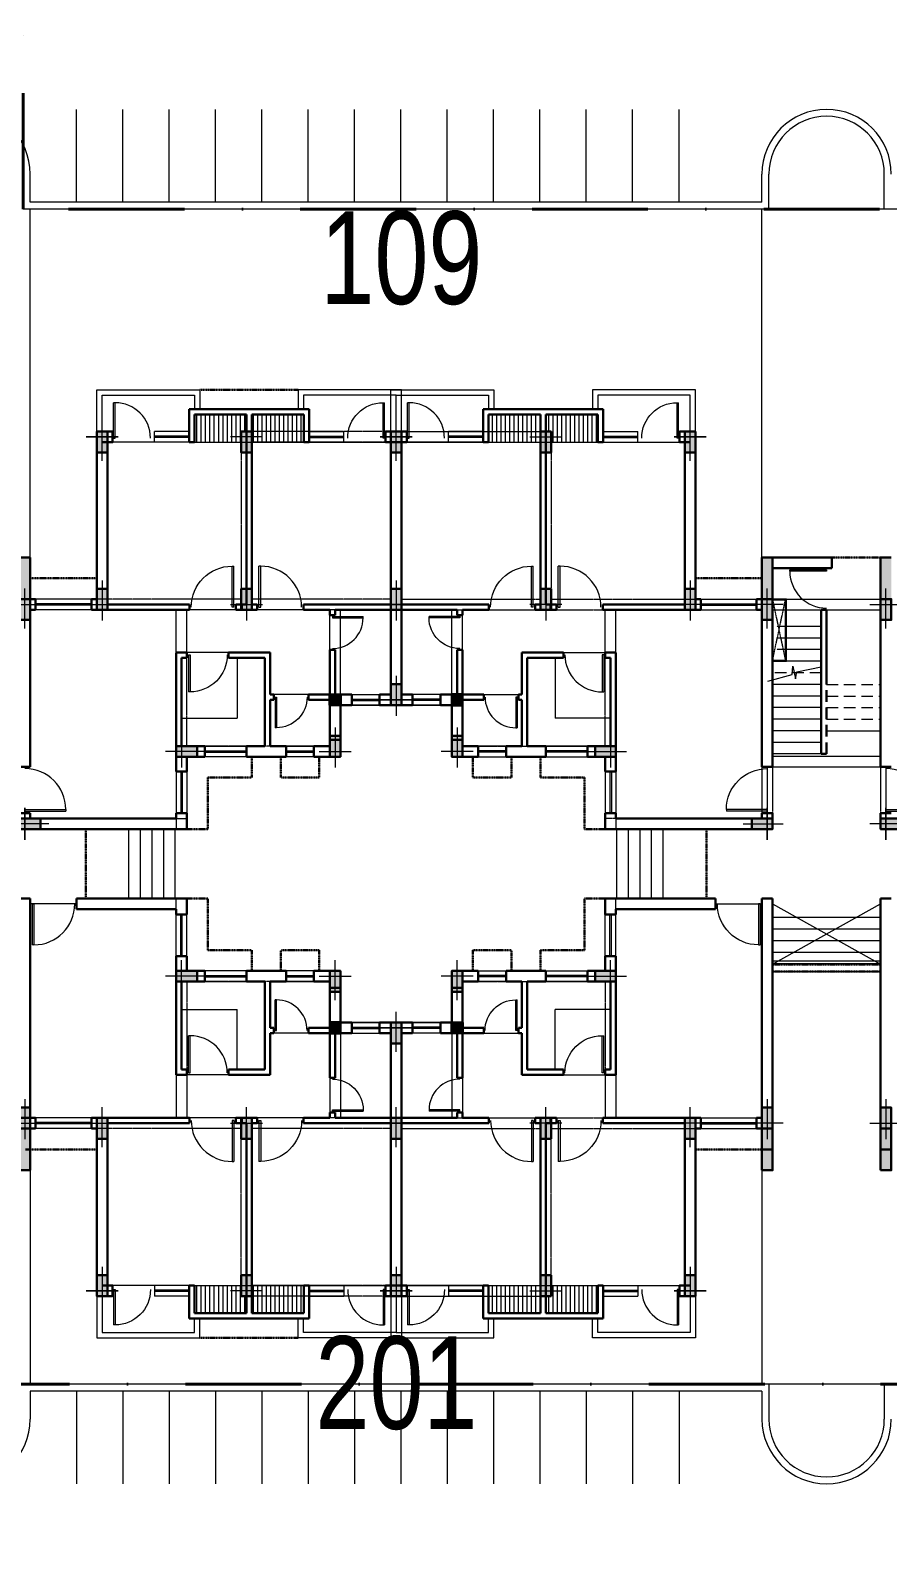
# Model space of a CAD drawing. Header units: inches. Extents: x 5542223 to 12533222, y 497239 to 5189502.
# Drawn here: x 6456017 to 6474522, y 1963707 to 1996315 of the extents above; entities that cross this region are included whole.
import ezdxf

# ---------------------------------------------------------------- set-up
doc = ezdxf.new("R2010")
doc.units = ezdxf.units.IN
doc.header["$MEASUREMENT"] = 0
for name, pattern in [('DASHDOT', [1, 0.5, -0.25, 0, -0.25]), ('HIDDEN2', [0.1875, 0.125, -0.0625]), ('HIDDENX2', [0.75, 0.5, -0.25])]:
    doc.linetypes.add(name, pattern=pattern)
doc.layers.get('0').update_dxf_attribs({"color": 1})
for name, color, linetype, lineweight in [('Area_parking', 7, 'DASHDOT', 40), ('beam', 7, 'HIDDEN2', 15), ('col', 7, 'Continuous', 30), ('col-fill', 7, 'Continuous', 9), ('DOOR', 7, 'Continuous', 9), ('el6', 7, 'Continuous', 18), ('ELE', 7, 'Continuous', 13), ('Glass', 251, 'Continuous', 20), ('HA-CONC-RCC', 7, 'Continuous', 5), ('landscape', 7, 'Continuous', 5), ('LVL_DIFF', 253, 'Continuous', 18), ('PARKING NO TXT', 7, 'Continuous', 9), ('Proj.', 7, 'HIDDENX2', 30), ('Railling', 7, 'Continuous', 20), ('Road', 7, 'Continuous', 15), ('Road_CStone', 8, 'Continuous', 15), ('S_Parkingbays', 7, 'Continuous', 13), ('STAIR', 253, 'Continuous', 5), ('WALL', 7, 'Continuous', 30), ('WIN', 7, 'Continuous', 20)]:
    doc.layers.add(name, color=color, linetype=linetype, lineweight=lineweight)
doc.styles.add('Parking_txt', font='arial.ttf', dxfattribs={"width": 0.75})

# ---------------------------------------------------------------- blocks, each defined once
blk = doc.blocks.new('COL-SH')
at = {"layer": 'col-fill', "ltscale": 10}
blk.add_hatch(color=256, dxfattribs=at).paths.add_polyline_path([(0, -450), (230, -450), (230, 0), (0, 0)])
at = {"layer": 'col', "ltscale": 10}
blk.add_lwpolyline([(230, 0), (0, 0), (0, -450), (230, -450)], close=True, dxfattribs=at)
at = {"layer": 'col-fill', "ltscale": 10}
for p, q in [((115, -632), (115, 230)), ((460, -115), (-230, -115))]:
    blk.add_line(p, q, dxfattribs=at)
blk = doc.blocks.new('DOOR_LEFT')
at = {"layer": 'DOOR'}
for p, q in [((-0.461, 0), (-0.461, 0.883)), ((-0.422, 0.883), (-0.461, 0.883)), ((-0.422, 0), (-0.422, 0.883)), ((-0.461, 0), (-0.422, 0))]:
    blk.add_line(p, q, dxfattribs=at)
blk.add_arc((-0.422, 0), 0.883, 360, 90, dxfattribs=at)
blk = doc.blocks.new('DOOR_RIGHT')
at = {"layer": 'DOOR'}
for p, q in [((0.422, 0), (0.422, 0.883)), ((0.422, 0.883), (0.461, 0.883)), ((0.461, 0), (0.461, 0.883)), ((0.461, 0), (0.422, 0))]:
    blk.add_line(p, q, dxfattribs=at)
blk.add_arc((0.422, 0), 0.883, 90, 180, dxfattribs=at)
blk = doc.blocks.new('resB1')
at = {"layer": 'col', "lineweight": 35, "ltscale": 10}
for points in [[(8090, 10035), (7860, 10035), (7860, 10265), (8090, 10265)], [(8090, 3185), (7860, 3185), (7860, 2955), (8090, 2955)]]:
    blk.add_hatch(color=256, dxfattribs=at).paths.add_polyline_path(points)
at = {"layer": 'ELE', "ltscale": 5}
h = blk.add_hatch(dxfattribs=at)
h.set_pattern_fill('LINE', color=256, scale=750, angle=90, style=0)
h.set_pattern_definition([(90, (-576228.89, -332098.58), (-93.75, 0), [])])
h.paths.add_polyline_path([(6060, 16165), (6060, 16305), (4939, 16305), (4939, 15705), (5945, 15705), (5945, 15935), (6060, 15935)])
h.paths.add_polyline_path([(7296, 16305), (6175, 16305), (6175, 15705), (7296, 15705)])
h = blk.add_hatch(dxfattribs=at)
h.set_pattern_fill('LINE', color=256, scale=750, angle=90, style=0)
h.set_pattern_definition([(90, (-576228.89, -333828.58), (-93.75, 0), [])])
h.paths.add_polyline_path([(6060, -2715), (5945, -2715), (5945, -2485), (4939, -2485), (4939, -3085), (6060, -3085)])
h.paths.add_polyline_path([(7296, -2485), (6175, -2485), (6175, -2715), (6175, -3085), (7296, -3085)])
at = {"layer": 'HA-CONC-RCC', "ltscale": 5}
for points in [[(1395, 13218), (1165, 13218), (1165, 12088), (1395, 12088)], [(1165, 900), (1395, 900), (1395, 565), (1395, 0), (1165, 0)]]:
    blk.add_hatch(color=256, dxfattribs=at).paths.add_polyline_path(points)
at = {"layer": 'beam', "ltscale": 5}
for p, q in [((9175, 15935), (6175, 15935)), ((9175, 15705), (6175, 15705)), ((8310, 15705), (7410, 15705)), ((5945, 15485), (5945, 12540)), ((6175, 15485), (6175, 12540)), ((9175, 15485), (9175, 12540)), ((9405, 15485), (9405, 12540)), ((5945, 12320), (1395, 12320)), ((5945, 12090), (1395, 12090)), ((4545, 9150), (4545, 12090)), ((4775, 9150), (4775, 12090)), ((9175, 12320), (6175, 12320)), ((9175, 12090), (6175, 12090)), ((7860, 9370), (7860, 12090)), ((8090, 9370), (8090, 12090)), ((9175, 12090), (9175, 10485)), ((9405, 12090), (9405, 10485)), ((8090, 10265), (9175, 10265)), ((8090, 10035), (9175, 10035)), ((7860, 9150), (4995, 9150)), ((4545, 8920), (4545, 7360)), ((4775, 8920), (4775, 7360)), ((7860, 8920), (4995, 8920)), ((1615, 5860), (4775, 5860)), ((1615, 5860), (4775, 5860)), ((1615, 5860), (4775, 5860)), ((1615, 5860), (4775, 5860)), ((1615, 5630), (4775, 5630)), ((1615, 5630), (4775, 5630)), ((1615, 5630), (4775, 5630)), ((1615, 5630), (4775, 5630)), ((4545, 4300), (4545, 5860)), ((4775, 4300), (4775, 5860)), ((7860, 4300), (4995, 4300)), ((4545, 4070), (4545, 1130)), ((4775, 4070), (4775, 1130)), ((7860, 4070), (4995, 4070)), ((7860, 3850), (7860, 1130)), ((8090, 3850), (8090, 1130)), ((8090, 3185), (9175, 3185)), ((8090, 2955), (9175, 2955)), ((9175, 1130), (9175, 2735)), ((9405, 1130), (9405, 2735)), ((5945, 1130), (1395, 1130)), ((9175, 1130), (6175, 1130)), ((5945, 900), (1395, 900)), ((5945, -2265), (5945, 680)), ((9175, 900), (6175, 900)), ((6175, -2265), (6175, 680)), ((9175, -2265), (9175, 680)), ((9405, -2265), (9405, 680)), ((9175, -2485), (6175, -2485)), ((8310, -2485), (7410, -2485)), ((9175, -2715), (6175, -2715))]:
    blk.add_line(p, q, dxfattribs=at)
at = {"layer": 'col', "lineweight": 35, "ltscale": 10}
for points in [[(8090, 10035), (7860, 10035), (7860, 10265), (8090, 10265)], [(8090, 3185), (7860, 3185), (7860, 2955), (8090, 2955)]]:
    blk.add_lwpolyline(points, close=True, dxfattribs=at)
at = {"layer": 'ELE', "ltscale": 5}
for p, q in [((4939, 15705), (7296, 15705)), ((4939, -2485), (7296, -2485))]:
    blk.add_line(p, q, dxfattribs=at)
at = {"layer": 'ELE', "ltscale": 0.5}
for p, q in [((5860, 11050), (5860, 9750)), ((4660, 9750), (5860, 9750)), ((4660, 3470), (5860, 3470)), ((5860, 2170), (5860, 3470))]:
    blk.add_line(p, q, dxfattribs=at)
at = {"layer": 'Glass', "ltscale": 0.5}
for p, q in [((4824, 15835), (4074, 15835)), ((4824, 15805), (4074, 15805)), ((7411, 15835), (8161, 15835)), ((7411, 15805), (8161, 15805)), ((2715, 12220), (1510, 12220)), ((2715, 12190), (1510, 12190)), ((8332, 10165), (8932, 10165)), ((8332, 10135), (8932, 10135)), ((5160, 9050), (6060, 9050)), ((5160, 9020), (6060, 9020)), ((6917, 9050), (7517, 9050)), ((6917, 9020), (7517, 9020)), ((5160, 4200), (6060, 4200)), ((5160, 4170), (6060, 4170)), ((6917, 4200), (7517, 4200)), ((6917, 4170), (7517, 4170)), ((8332, 3085), (8932, 3085)), ((8332, 3055), (8932, 3055)), ((2715, 1030), (1510, 1030)), ((2715, 1000), (1510, 1000)), ((4824, -2585), (4074, -2585)), ((7411, -2585), (8161, -2585)), ((4824, -2615), (4074, -2615)), ((7411, -2615), (8161, -2615))]:
    blk.add_line(p, q, dxfattribs=at)
at = {"layer": 'Glass', "ltscale": 5}
for p, q in [((4645, 8605), (4645, 7705)), ((4675, 8605), (4675, 7705)), ((4645, 4615), (4645, 5515)), ((4675, 4615), (4675, 5515))]:
    blk.add_line(p, q, dxfattribs=at)
at = {"layer": 'LVL_DIFF', "ltscale": 0.5}
for p, q in [((4074, 15705), (3174, 15705)), ((8161, 15705), (9061, 15705)), ((4074, -2485), (3174, -2485)), ((8161, -2485), (9061, -2485))]:
    blk.add_line(p, q, dxfattribs=at)
at = {"layer": 'LVL_DIFF'}
for p, q in [((7860, 11225), (7860, 11975)), ((7400, 10265), (6650, 10265)), ((2395, 7475), (1395, 7475)), ((7400, 2955), (6650, 2955)), ((7860, 1995), (7860, 1245))]:
    blk.add_line(p, q, dxfattribs=at)
at = {"layer": 'LVL_DIFF', "ltscale": 10}
for p, q in [((5675, 11165), (4660, 11165)), ((5675, 2055), (4660, 2055))]:
    blk.add_line(p, q, dxfattribs=at)
at = {"layer": 'Proj.', "ltscale": 2}
for p, q in [((5055, 16835), (7180, 16835)), ((2830, 12770), (1295, 12770)), ((6175, 8470), (6175, 8920)), ((5225, 8470), (5225, 7360)), ((6175, 8470), (5225, 8470)), ((2595, 7360), (2595, 5860)), ((4775, 7360), (5225, 7360)), ((4775, 5860), (5225, 5860)), ((5225, 4750), (5225, 5860)), ((6175, 4750), (5225, 4750)), ((6175, 4300), (6175, 4750)), ((2830, 450), (1395, 450)), ((5055, -3615), (7180, -3615))]:
    blk.add_line(p, q, dxfattribs=at)
for points in [[(6802, 8920), (6802, 8470), (7632, 8470), (7632, 8920)], [(6802, 4300), (6802, 4750), (7632, 4750), (7632, 4300)]]:
    blk.add_lwpolyline(points, dxfattribs=at)
at = {"layer": 'Railling', "ltscale": 10}
for points in [[(2830, 15935), (2830, 16835), (5055, 16835), (5055, 16420)], [(2945, 15935), (2945, 16720), (4940, 16720), (4940, 16420)], [(9405, 15935), (9405, 16835), (7180, 16835), (7180, 16420)], [(9290, 15935), (9290, 16720), (7295, 16720), (7295, 16420)], [(2830, -2715), (2830, -3615), (5055, -3615), (5055, -3200)], [(2945, -2715), (2945, -3500), (4940, -3500), (4940, -3200)], [(9405, -2715), (9405, -3615), (7180, -3615), (7180, -3200)], [(9290, -2715), (9290, -3500), (7295, -3500), (7295, -3200)]]:
    blk.add_lwpolyline(points, dxfattribs=at)
at = {"layer": 'STAIR'}
for p, q in [((3525, 7360), (3525, 5860)), ((3775, 7360), (3775, 5860)), ((4025, 7360), (4025, 5860)), ((4275, 7360), (4275, 5860)), ((4525, 7360), (4525, 5860))]:
    blk.add_line(p, q, dxfattribs=at)
at = {"layer": 'WALL', "ltscale": 0.5}
for p, q in [((4824, 16420), (7411, 16420)), ((4824, 15705), (4824, 16420)), ((4939, 15705), (4939, 16305)), ((6060, 16305), (4939, 16305)), ((6060, 16305), (6060, 12205)), ((6175, 16305), (6175, 12205)), ((6175, 16305), (7296, 16305)), ((7296, 15705), (7296, 16305)), ((7411, 15705), (7411, 16420)), ((2830, 15935), (2830, 12320)), ((2944, 15705), (3059, 15705)), ((3059, 15935), (2945, 15935)), ((3059, 15705), (3059, 15935)), ((3059, 15705), (3059, 15935)), ((3060, 12205), (3060, 15935)), ((4939, 15705), (4824, 15705)), ((7296, 15705), (7411, 15705)), ((9061, 15935), (9061, 15935)), ((9061, 15705), (9061, 15935)), ((9061, 15705), (9061, 15935)), ((9061, 15935), (9175, 15935)), ((9176, 15705), (9061, 15705)), ((9175, 12205), (9175, 15935)), ((9175, 15935), (9175, 10265)), ((9175, 15705), (9290, 15705)), ((9405, 15935), (9405, 10265)), ((9405, 12205), (9405, 15935)), ((1165, 12320), (1510, 12320)), ((1395, 12090), (1395, 7360)), ((1395, 12090), (1510, 12090)), ((1510, 12320), (1510, 12090)), ((2715, 12320), (2715, 12090)), ((2830, 12320), (2715, 12320)), ((2715, 12090), (4830, 12090)), ((4830, 12205), (3060, 12205)), ((4830, 12205), (4830, 12090)), ((5830, 12205), (5830, 12090)), ((5830, 12205), (5945, 12205)), ((6160, 12090), (5830, 12090)), ((5960, 12205), (6060, 12205)), ((5960, 12205), (5960, 12090)), ((5960, 12090), (6290, 12090)), ((6290, 12205), (6175, 12205)), ((6290, 12205), (6290, 12090)), ((7290, 12205), (9175, 12205)), ((7290, 12090), (7290, 12205)), ((7290, 12090), (7860, 12090)), ((7860, 11975), (7860, 12090)), ((7975, 11975), (7975, 12090)), ((7975, 12090), (9175, 12090)), ((9175, 12090), (9175, 10265)), ((9405, 12090), (9405, 10265)), ((7975, 11975), (7860, 11975)), ((9175, 11525), (9175, 11360)), ((9405, 11525), (9405, 11360)), ((4545, 11165), (4545, 8605)), ((4545, 11165), (4775, 11165)), ((4775, 11165), (4775, 11050)), ((5675, 11165), (6575, 11165)), ((5675, 11165), (5675, 11050)), ((6575, 11165), (6575, 10265)), ((7860, 10265), (7860, 11225)), ((7975, 11225), (7860, 11225)), ((7975, 11225), (7975, 10265)), ((4660, 11050), (4660, 9150)), ((4775, 11050), (4660, 11050)), ((5675, 11050), (6460, 11050)), ((6460, 11050), (6460, 9150)), ((6460, 10150), (6460, 10150)), ((6650, 10265), (6575, 10265)), ((6575, 10150), (6575, 10150)), ((6650, 10150), (6575, 10150)), ((6575, 10150), (6575, 9150)), ((6650, 10150), (6650, 10265)), ((7400, 10150), (7400, 10265)), ((7860, 10150), (7860, 9150)), ((7975, 10265), (8332, 10265)), ((8332, 10265), (8332, 10035)), ((8332, 10265), (8332, 10035)), ((9175, 10265), (8932, 10265)), ((8932, 10035), (8932, 10265)), ((8932, 10265), (8932, 10035)), ((8090, 10035), (8090, 8920)), ((8090, 10035), (8332, 10035)), ((9405, 10035), (8932, 10035)), ((5160, 9150), (5160, 8920)), ((6060, 9150), (6060, 8920)), ((6917, 9150), (6575, 9150)), ((6917, 9150), (6917, 8920)), ((7860, 9150), (7517, 9150)), ((7517, 9150), (7517, 8920)), ((7517, 9150), (7517, 8920)), ((7860, 9285), (8090, 9285)), ((4775, 8920), (4775, 8605)), ((6917, 8920), (6460, 8920)), ((8090, 8920), (7517, 8920)), ((4545, 7705), (4545, 7590)), ((4775, 7705), (4775, 7360)), ((1395, 5515), (1395, 5630)), ((1395, 5515), (1395, 5630)), ((4545, 5515), (4545, 5630)), ((4775, 5515), (4775, 5860)), ((1165, 5515), (1395, 5515)), ((1165, 5515), (1395, 5515)), ((4545, 2055), (4545, 4615)), ((4775, 4300), (4775, 4615)), ((1165, 4515), (1395, 4515)), ((1395, 1175), (1395, 4515)), ((5160, 4070), (5160, 4300)), ((6060, 4070), (6060, 4300)), ((6917, 4300), (6460, 4300)), ((6917, 4070), (6917, 4300)), ((7517, 4070), (7517, 4300)), ((8090, 4300), (7517, 4300)), ((7517, 4070), (7517, 4300)), ((8090, 3185), (8090, 4300)), ((4660, 2170), (4660, 4070)), ((6460, 2170), (6460, 4070)), ((6917, 4070), (6575, 4070)), ((6575, 3070), (6575, 4070)), ((7860, 4070), (7517, 4070)), ((7860, 3070), (7860, 4070)), ((7860, 3935), (8090, 3935)), ((6460, 3070), (6460, 3070)), ((6575, 3070), (6575, 3070)), ((6650, 3070), (6575, 3070)), ((6575, 2055), (6575, 2955)), ((6650, 2955), (6575, 2955)), ((6650, 3070), (6650, 2955)), ((7400, 3070), (7400, 2955)), ((7860, 2955), (7860, 1995)), ((7975, 1995), (7975, 2955)), ((7975, 2955), (8332, 2955)), ((8090, 3185), (8332, 3185)), ((8332, 2955), (8332, 3185)), ((8332, 2955), (8332, 3185)), ((9405, 3185), (8932, 3185)), ((8932, 3185), (8932, 2955)), ((8932, 2955), (8932, 3185)), ((9175, 2955), (8932, 2955)), ((9175, 1130), (9175, 2955)), ((9175, -2715), (9175, 2955)), ((9405, -2715), (9405, 2955)), ((9405, 1130), (9405, 2955)), ((4545, 2055), (4775, 2055)), ((4775, 2170), (4660, 2170)), ((4775, 2055), (4775, 2170)), ((5675, 2170), (6460, 2170)), ((5675, 2055), (5675, 2170)), ((5675, 2055), (6575, 2055)), ((7975, 1995), (7860, 1995)), ((9175, 1695), (9175, 1860)), ((9405, 1695), (9405, 1860)), ((1395, 1130), (1510, 1130)), ((1510, 900), (1510, 1130)), ((2715, 900), (2715, 1130)), ((2715, 1130), (4830, 1130)), ((3060, 1015), (3060, -2715)), ((4830, 1015), (3060, 1015)), ((4830, 1015), (4830, 1130)), ((5830, 1015), (5830, 1130)), ((6160, 1130), (5830, 1130)), ((5830, 1015), (5945, 1015)), ((5960, 1130), (6290, 1130)), ((5960, 1015), (5960, 1130)), ((5960, 1015), (6060, 1015)), ((6060, -3085), (6060, 1015)), ((6175, -3085), (6175, 1015)), ((6290, 1015), (6175, 1015)), ((6290, 1015), (6290, 1130)), ((7290, 1130), (7860, 1130)), ((7290, 1130), (7290, 1015)), ((7290, 1015), (9175, 1015)), ((7860, 1245), (7860, 1130)), ((7975, 1245), (7860, 1245)), ((7975, 1245), (7975, 1130)), ((7975, 1130), (9175, 1130)), ((9175, 1015), (9175, -2715)), ((9405, 1015), (9405, -2715)), ((1395, 900), (1395, 0)), ((1395, 900), (1510, 900)), ((2830, 900), (2715, 900)), ((2830, -2715), (2830, 900)), ((1395, 0), (1165, 0)), ((2944, -2485), (3059, -2485)), ((3059, -2485), (3059, -2715)), ((3059, -2485), (3059, -2715)), ((4824, -2485), (4824, -3200)), ((4939, -2485), (4824, -2485)), ((4939, -2485), (4939, -3085)), ((7296, -2485), (7296, -3085)), ((7296, -2485), (7411, -2485)), ((7411, -2485), (7411, -3200)), ((9176, -2485), (9061, -2485)), ((9061, -2485), (9061, -2715)), ((9061, -2485), (9061, -2715)), ((3059, -2715), (2945, -2715)), ((9061, -2715), (9061, -2715)), ((9061, -2715), (9175, -2715)), ((4824, -3200), (7411, -3200)), ((6060, -3085), (4939, -3085)), ((6175, -3085), (7296, -3085))]:
    blk.add_line(p, q, dxfattribs=at)
at = {"layer": 'WALL', "ltscale": 10}
for p, q in [((7400, 10265), (7860, 10265)), ((7400, 10150), (7860, 10150)), ((5160, 9150), (4660, 9150)), ((6460, 9150), (6060, 9150)), ((5160, 8920), (4775, 8920)), ((6460, 8920), (6060, 8920)), ((4775, 8605), (4545, 8605)), ((2395, 7590), (4545, 7590)), ((4775, 7705), (4545, 7705)), ((1165, 7360), (1395, 7360)), ((2395, 7360), (4775, 7360)), ((1165, 5860), (4775, 5860)), ((1395, 5860), (4545, 5860)), ((1395, 5630), (4545, 5630)), ((1395, 5630), (4545, 5630)), ((1395, 5630), (4545, 5630)), ((4775, 5515), (4545, 5515)), ((4775, 4615), (4545, 4615)), ((5160, 4300), (4775, 4300)), ((6460, 4300), (6060, 4300)), ((5160, 4070), (4660, 4070)), ((6460, 4070), (6060, 4070)), ((7400, 3070), (7860, 3070)), ((7400, 2955), (7860, 2955))]:
    blk.add_line(p, q, dxfattribs=at)
at = {"layer": 'WALL', "ltscale": 5}
blk.add_line((2395, 7590), (2395, 7360), dxfattribs=at)
at = {"layer": 'WALL', "ltscale": 0.5}
for points in [[(3059, 15935), (3174, 15935), (3174, 15705), (3059, 15705)], [(3059, -2715), (3174, -2715), (3174, -2485), (3059, -2485)]]:
    blk.add_lwpolyline(points, dxfattribs=at)
at = {"layer": 'WALL', "ltscale": 5}
blk.add_lwpolyline([(1165, 13218), (1395, 13218), (1395, 12088), (1165, 12088)], close=True, dxfattribs=at)
at = {"layer": 'WIN', "ltscale": 0.5}
for p, q in [((7296, 16305), (6671, 16305)), ((4824, 15935), (4074, 15935)), ((4074, 15705), (4074, 15935)), ((4824, 15705), (4074, 15705)), ((7411, 15935), (8161, 15935)), ((7411, 15705), (8161, 15705)), ((8161, 15705), (8161, 15935)), ((2715, 12320), (1510, 12320)), ((2715, 12090), (1510, 12090)), ((8332, 10265), (8932, 10265)), ((8932, 10035), (8332, 10035)), ((5160, 9150), (6060, 9150)), ((6917, 9150), (7517, 9150)), ((6060, 8920), (5160, 8920)), ((7517, 8920), (6917, 8920)), ((6060, 4300), (5160, 4300)), ((7517, 4300), (6917, 4300)), ((5160, 4070), (6060, 4070)), ((6917, 4070), (7517, 4070)), ((8932, 3185), (8332, 3185)), ((8332, 2955), (8932, 2955)), ((2715, 1130), (1510, 1130)), ((2715, 900), (1510, 900)), ((4074, -2485), (4074, -2715)), ((4824, -2485), (4074, -2485)), ((7411, -2485), (8161, -2485)), ((8161, -2485), (8161, -2715)), ((4824, -2715), (4074, -2715)), ((7411, -2715), (8161, -2715)), ((7296, -3085), (6671, -3085))]:
    blk.add_line(p, q, dxfattribs=at)
at = {"layer": 'WIN', "ltscale": 5}
for p, q in [((4545, 8605), (4545, 7705)), ((4775, 8605), (4775, 7705)), ((4545, 4615), (4545, 5515)), ((4775, 4615), (4775, 5515))]:
    blk.add_line(p, q, dxfattribs=at)
at = {"layer": 'col', "color": 253, "xscale": -1}
for p in [(3060, 15935), (9405, 15935), (1395, 12320), (8090, 4300), (9405, 3185), (9405, 3185), (3060, 1130), (6175, 1130), (9405, 1130), (9405, 1130)]:
    blk.add_blockref('COL-SH', p, dxfattribs=at)
at = {"layer": 'col', "color": 253}
for p in [(2830, 15935), (5945, 15935), (9175, 15935), (9175, 3185), (9175, 3185), (9175, 1130), (9175, 1130)]:
    blk.add_blockref('COL-SH', p, dxfattribs=at)
for p, rotation in [((3060, 12090), 180), ((6175, 12090), 180), ((9405, 12090), 180), ((9405, 12090), 180), ((9405, 10035), 180), ((9405, 10035), 180), ((8090, 8920), 180), ((4545, 8920), 90), ((1395, 900), 180), ((3060, -2715), 180), ((9405, -2715), 180)]:
    blk.add_blockref('COL-SH', p, dxfattribs=dict(at, rotation=rotation))
at = {"layer": 'col', "color": 253, "xscale": -1}
for p, rotation in [((9175, 12090), 180), ((9175, 12090), 180), ((9175, 10035), 180), ((9175, 10035), 180), ((4545, 4300), 90), ((2830, -2715), 180), ((5945, -2715), 180), ((9175, -2715), 180)]:
    blk.add_blockref('COL-SH', p, dxfattribs=dict(at, rotation=rotation))
at = {"layer": 'DOOR'}
for p, xscale, yscale, zscale in [((3591, 15795), 864.0000000083819, 864.0000000083819, 864.0000000083819), ((8644, 15795), -864.0000000083819, 864.0000000083819, 864.0000000083819), ((5330, 12148), -1000.000000009662, 1000.000000009662, 1000.000000009701), ((6790, 12148), 1000.000000009662, 1000.000000009662, 1000.000000009701), ((7025, 3012), 750, 750, 750), ((5229, 2100), 907.5, 907.5, 907.5)]:
    blk.add_blockref('DOOR_LEFT', p, dxfattribs=dict(at, xscale=xscale, yscale=yscale, zscale=zscale))
for p, xscale, yscale, zscale, rotation in [((7917, 11600), 750, 750, 750, 270), ((5229, 11120), -907.5, 907.5, 907.5000000000002, 180), ((7025, 10208), -750, 750, 750, 180), ((7917, 1620), -750, 750, 750, 270), ((5330, 1072), 1000.000000009662, 1000.000000009662, 1000.000000009701, 180), ((6790, 1072), -1000.000000009662, 1000.000000009662, 1000.000000009701, 180), ((3591, -2575), -864.0000000083819, 864.0000000083819, 864.0000000083819, 180), ((8644, -2575), 864.0000000083819, 864.0000000083819, 864.0000000083819, 180)]:
    blk.add_blockref('DOOR_LEFT', p, dxfattribs=dict(at, xscale=xscale, yscale=yscale, zscale=zscale, rotation=rotation))
at = {"layer": 'DOOR', "extrusion": (0, 0, -1), "xscale": 1000, "yscale": 1000, "zscale": -1000}
blk.add_blockref('DOOR_RIGHT', (-1895, 7475), dxfattribs=at)
at = {"layer": 'DOOR', "extrusion": (0, 0, -1), "xscale": 1000, "yscale": 1000, "zscale": -1000, "rotation": 90}
blk.add_blockref('DOOR_RIGHT', (-1280, 5015), dxfattribs=at)
at = {"layer": 'WALL', "ltscale": 0.5, "xscale": -1, "rotation": 90}
blk.add_blockref('COL-SH', (1165, 5860), dxfattribs=at)
blk.add_blockref('COL-SH', (1165, 5860), dxfattribs=at)
blk.add_blockref('COL-SH', (1165, 5860), dxfattribs=at)
at = {"layer": 'WALL', "ltscale": 0.5, "rotation": 90}
blk.add_blockref('COL-SH', (1165, 5630), dxfattribs=at)
blk.add_blockref('COL-SH', (1165, 5630), dxfattribs=at)
blk = doc.blocks.new('resB2')
at = {"layer": 'col', "lineweight": 35, "ltscale": 10}
for points in [[(-8090, 10035), (-7860, 10035), (-7860, 10265), (-8090, 10265)], [(-8090, 3185), (-7860, 3185), (-7860, 2955), (-8090, 2955)]]:
    blk.add_hatch(color=256, dxfattribs=at).paths.add_polyline_path(points)
at = {"layer": 'ELE', "ltscale": 5}
h = blk.add_hatch(dxfattribs=at)
h.set_pattern_fill('LINE', color=256, scale=750, angle=90, style=0)
h.set_pattern_definition([(90, (-576228.89, -332098.58), (-93.75, 0), [])])
h.paths.add_polyline_path([(-6175, 16305), (-7296, 16305), (-7296, 15705), (-6175, 15705), (-6175, 15935)])
h.paths.add_polyline_path([(-4939, 16305), (-6060, 16305), (-6060, 15935), (-5945, 15935), (-5945, 15705), (-4939, 15705)])
h = blk.add_hatch(dxfattribs=at)
h.set_pattern_fill('LINE', color=256, scale=750, angle=90, style=0)
h.set_pattern_definition([(90, (-576228.89, -333828.58), (-93.75, 0), [])])
h.paths.add_polyline_path([(-4939, -2485), (-5945, -2485), (-5945, -2715), (-6060, -2715), (-6060, -2945), (-6060, -3085), (-4939, -3085)])
h.paths.add_polyline_path([(-6175, -2485), (-7296, -2485), (-7296, -3085), (-6175, -3085)])
at = {"layer": 'HA-CONC-RCC', "ltscale": 5}
for points in [[(-1165, 13220), (-1395, 13220), (-1395, 12320), (-1165, 12320)], [(1395, 13220), (1165, 13220), (1165, 12320), (1395, 12320)]]:
    blk.add_hatch(color=256, dxfattribs=at).paths.add_polyline_path(points)
h = blk.add_hatch(color=256, dxfattribs=at)
h.paths.add_polyline_path([(-1165, 900), (-1395, 900), (-1395, 0), (-1165, 0)])
h.paths.add_polyline_path([(1395, 900), (1165, 900), (1165, 0), (1395, 0)])
at = {"layer": 'beam', "ltscale": 5}
for p, q in [((-9175, 15935), (-6175, 15935)), ((-9175, 15705), (-6175, 15705)), ((-8310, 15705), (-7410, 15705)), ((-9405, 15485), (-9405, 12540)), ((-9175, 15485), (-9175, 12540)), ((-6175, 15485), (-6175, 12540)), ((-5945, 15485), (-5945, 12540)), ((-9405, 12090), (-9405, 10485)), ((-9175, 12320), (-6175, 12320)), ((-9175, 12090), (-9175, 10485)), ((-9175, 12090), (-6175, 12090)), ((-8090, 9370), (-8090, 12090)), ((-7860, 9370), (-7860, 12090)), ((-5945, 12320), (-1395, 12320)), ((-5945, 12090), (-1395, 12090)), ((-4775, 9150), (-4775, 12090)), ((-4545, 9150), (-4545, 12090)), ((-1395, 11870), (-1395, 7590)), ((-1165, 11870), (-1165, 7590)), ((1165, 11870), (1165, 7590)), ((-8090, 10265), (-9175, 10265)), ((-8090, 10035), (-9175, 10035)), ((-7860, 9150), (-4995, 9150)), ((-7860, 8920), (-4995, 8920)), ((-4775, 8920), (-4775, 7360)), ((-4545, 8920), (-4545, 7360)), ((-1165, 8935), (1165, 8935)), ((-1165, 8705), (1165, 8705)), ((-4775, 4300), (-4775, 5860)), ((-1615, 5860), (-4775, 5860)), ((-1615, 5860), (-4775, 5860)), ((-1615, 5860), (-4775, 5860)), ((-1615, 5860), (-4775, 5860)), ((-1615, 5630), (-4775, 5630)), ((-1615, 5630), (-4775, 5630)), ((-1615, 5630), (-4775, 5630)), ((-1615, 5630), (-4775, 5630)), ((-4545, 4300), (-4545, 5860)), ((-1395, 1350), (-1395, 5630)), ((-1165, 1350), (-1165, 5630)), ((1165, 1350), (1165, 5630)), ((-7860, 4300), (-4995, 4300)), ((-1165, 4515), (1165, 4515)), ((-1165, 4285), (1165, 4285)), ((-7860, 4070), (-4995, 4070)), ((-4775, 4070), (-4775, 1130)), ((-4545, 4070), (-4545, 1130)), ((-8090, 3850), (-8090, 1130)), ((-7860, 3850), (-7860, 1130)), ((-8090, 3185), (-9175, 3185)), ((-8090, 2955), (-9175, 2955)), ((-9405, 1130), (-9405, 2735)), ((-9175, 1130), (-9175, 2735)), ((-9175, 1130), (-6175, 1130)), ((-5945, 1130), (-1395, 1130)), ((-1165, 1130), (1165, 1130)), ((-9405, -2265), (-9405, 680)), ((-9175, 900), (-6175, 900)), ((-9175, -2265), (-9175, 680)), ((-6175, -2265), (-6175, 680)), ((-5945, 900), (-1395, 900)), ((-5945, -2265), (-5945, 680)), ((-1165, 900), (1165, 900)), ((-9175, -2485), (-6175, -2485)), ((-8310, -2485), (-7410, -2485)), ((-9175, -2715), (-6175, -2715))]:
    blk.add_line(p, q, dxfattribs=at)
at = {"layer": 'col', "lineweight": 35, "ltscale": 10}
for points in [[(-8090, 10035), (-7860, 10035), (-7860, 10265), (-8090, 10265)], [(-8090, 3185), (-7860, 3185), (-7860, 2955), (-8090, 2955)]]:
    blk.add_lwpolyline(points, close=True, dxfattribs=at)
at = {"layer": 'el6', "ltscale": 5}
for p, q in [((-1165, 2240), (-865, 2240)), ((-1165, 2215), (-890, 2215)), ((-890, 2215), (-890, 925)), ((-865, 2240), (-865, 900)), ((-890, 925), (-1165, 925)), ((-865, 900), (-1165, 900))]:
    blk.add_line(p, q, dxfattribs=at)
at = {"layer": 'el6', "linetype": 'HIDDENX2'}
for p, q in [((-1165, 925), (-890, 2215)), ((-1165, 2215), (-890, 925))]:
    blk.add_line(p, q, dxfattribs=at)
at = {"layer": 'ELE', "ltscale": 5}
for p, q in [((-7296, 15705), (-4939, 15705)), ((-7296, -2485), (-4939, -2485))]:
    blk.add_line(p, q, dxfattribs=at)
at = {"layer": 'ELE', "ltscale": 0.5}
for p, q in [((-5860, 11050), (-5860, 9750)), ((-4660, 9750), (-5860, 9750)), ((-5860, 2170), (-5860, 3470)), ((-4660, 3470), (-5860, 3470))]:
    blk.add_line(p, q, dxfattribs=at)
at = {"layer": 'Glass', "ltscale": 0.5}
for p, q in [((-7411, 15835), (-8161, 15835)), ((-7411, 15805), (-8161, 15805)), ((-4824, 15835), (-4074, 15835)), ((-4824, 15805), (-4074, 15805)), ((-2715, 12220), (-1510, 12220)), ((-2715, 12190), (-1510, 12190)), ((-8333, 10165), (-8933, 10165)), ((-8333, 10135), (-8933, 10135)), ((-6918, 9050), (-7518, 9050)), ((-6918, 9020), (-7518, 9020)), ((-5160, 9050), (-6060, 9050)), ((-5160, 9020), (-6060, 9020)), ((-6918, 4200), (-7518, 4200)), ((-6918, 4170), (-7518, 4170)), ((-5160, 4200), (-6060, 4200)), ((-5160, 4170), (-6060, 4170)), ((-8333, 3085), (-8933, 3085)), ((-8333, 3055), (-8933, 3055)), ((-2715, 1030), (-1510, 1030)), ((-2715, 1000), (-1510, 1000)), ((-7411, -2585), (-8161, -2585)), ((-4824, -2585), (-4074, -2585)), ((-7411, -2615), (-8161, -2615)), ((-4824, -2615), (-4074, -2615))]:
    blk.add_line(p, q, dxfattribs=at)
at = {"layer": 'Glass', "ltscale": 5}
for p, q in [((-4675, 8605), (-4675, 7705)), ((-4645, 8605), (-4645, 7705)), ((-4675, 4615), (-4675, 5515)), ((-4645, 4615), (-4645, 5515))]:
    blk.add_line(p, q, dxfattribs=at)
at = {"layer": 'LVL_DIFF', "ltscale": 0.5}
for p, q in [((-8161, 15705), (-9061, 15705)), ((-4074, 15705), (-3174, 15705)), ((-8161, -2485), (-9061, -2485)), ((-4074, -2485), (-3174, -2485))]:
    blk.add_line(p, q, dxfattribs=at)
at = {"layer": 'LVL_DIFF'}
for p, q in [((-7860, 11225), (-7860, 11975)), ((-7400, 10265), (-6650, 10265)), ((-2395, 7475), (-1395, 7475)), ((-1280, 4515), (-1280, 5515)), ((1280, 4515), (1280, 5515)), ((-7400, 2955), (-6650, 2955)), ((-7860, 1995), (-7860, 1245))]:
    blk.add_line(p, q, dxfattribs=at)
at = {"layer": 'LVL_DIFF', "ltscale": 10}
for p, q in [((-5790, 11165), (-4775, 11165)), ((-5675, 2055), (-4660, 2055))]:
    blk.add_line(p, q, dxfattribs=at)
at = {"layer": 'Proj.', "ltscale": 2}
for p, q in [((-2830, 12770), (-1395, 12770)), ((-6175, 8470), (-6175, 8920)), ((-1165, 8935), (1165, 8935)), ((-1165, 8785), (1165, 8785)), ((-6175, 8470), (-5225, 8470)), ((-5225, 8470), (-5225, 7360)), ((-4775, 7360), (-5225, 7360)), ((-2595, 7360), (-2595, 5860)), ((-5225, 4750), (-5225, 5860)), ((-4775, 5860), (-5225, 5860)), ((-6175, 4300), (-6175, 4750)), ((-6175, 4750), (-5225, 4750)), ((-2830, 450), (-1395, 450)), ((-1165, 0), (1165, 0))]:
    blk.add_line(p, q, dxfattribs=at)
for points in [[(-6802, 8920), (-6802, 8470), (-7632, 8470), (-7632, 8920)], [(-6802, 4300), (-6802, 4750), (-7632, 4750), (-7632, 4300)]]:
    blk.add_lwpolyline(points, dxfattribs=at)
at = {"layer": 'Railling', "ltscale": 10}
for points in [[(-9405, 15935), (-9405, 16835), (-7180, 16835), (-7180, 16420)], [(-9290, 15935), (-9290, 16720), (-7295, 16720), (-7295, 16420)], [(-2830, 15935), (-2830, 16835), (-5055, 16835), (-5055, 16420)], [(-2945, 15935), (-2945, 16720), (-4940, 16720), (-4940, 16420)], [(-9405, -2715), (-9405, -3615), (-7180, -3615), (-7180, -3200)], [(-9290, -2715), (-9290, -3500), (-7295, -3500), (-7295, -3200)], [(-2830, -2715), (-2830, -3615), (-5055, -3615), (-5055, -3200)], [(-2945, -2715), (-2945, -3500), (-4940, -3500), (-4940, -3200)]]:
    blk.add_lwpolyline(points, dxfattribs=at)
at = {"layer": 'STAIR'}
for p, q in [((1165, 8770), (-1165, 8770)), ((1165, 8520), (-1165, 8520)), ((1165, 8270), (-1165, 8270)), ((1165, 8020), (-1165, 8020)), ((1165, 7770), (-1165, 7770)), ((-4525, 7360), (-4525, 5860)), ((-4275, 7360), (-4275, 5860)), ((-4025, 7360), (-4025, 5860)), ((-3775, 7360), (-3775, 5860)), ((-3525, 7360), (-3525, 5860)), ((-115, 4240), (-1165, 4240)), ((-115, 3990), (-1165, 3990)), ((-115, 3740), (-1165, 3740)), ((0, 3740), (1165, 3740)), ((-115, 3490), (-1165, 3490)), ((-115, 3240), (-1165, 3240)), ((-115, 2990), (-1165, 2990)), ((-115, 2740), (-1165, 2740))]:
    blk.add_line(p, q, dxfattribs=at)
at = {"layer": 'STAIR', "linetype": 'HIDDENX2', "ltscale": 500}
for p, q in [((0, 3490), (1165, 3490)), ((0, 3240), (1165, 3240)), ((0, 2990), (1165, 2990)), ((0, 2740), (1165, 2740)), ((-115, 2490), (-1165, 2490)), ((-115, 1490), (-115, 2359))]:
    blk.add_line(p, q, dxfattribs=at)
at = {"layer": 'STAIR', "linetype": 'HIDDENX2'}
for p, q in [((-115, 2240), (-1165, 2240)), ((-115, 1990), (-1071, 1990)), ((-115, 1740), (-1071, 1740)), ((-115, 1490), (-1071, 1490))]:
    blk.add_line(p, q, dxfattribs=at)
at = {"layer": 'STAIR', "ltscale": 5}
blk.add_line((0, 1130), (1165, 1130), dxfattribs=at)
at = {"layer": 'STAIR'}
blk.add_lwpolyline([(-1265, 2670), (-744, 2528), (-730, 2344), (-668, 2617), (-640, 2471), (-115, 2359)], dxfattribs=at)
at = {"layer": 'WALL', "ltscale": 0.5}
for p, q in [((-4824, 16420), (-7411, 16420)), ((-7411, 15705), (-7411, 16420)), ((-7296, 15705), (-7296, 16305)), ((-6175, 16305), (-7296, 16305)), ((-6175, 16305), (-6175, 12205)), ((-6060, 16305), (-6060, 12205)), ((-6060, 16305), (-4939, 16305)), ((-4939, 15705), (-4939, 16305)), ((-4824, 15705), (-4824, 16420)), ((-9405, 12205), (-9405, 15935)), ((-9405, 15935), (-9405, 10265)), ((-9175, 15705), (-9290, 15705)), ((-9176, 15705), (-9061, 15705)), ((-9175, 15935), (-9175, 10265)), ((-9061, 15935), (-9175, 15935)), ((-9175, 12205), (-9175, 15935)), ((-9061, 15935), (-9061, 15935)), ((-9061, 15705), (-9061, 15935)), ((-9061, 15705), (-9061, 15935)), ((-7296, 15705), (-7411, 15705)), ((-4939, 15705), (-4824, 15705)), ((-3060, 12205), (-3060, 15935)), ((-3059, 15705), (-3059, 15935)), ((-3059, 15705), (-3059, 15935)), ((-3059, 15935), (-2945, 15935)), ((-2944, 15705), (-3059, 15705)), ((-2830, 15935), (-2830, 12320)), ((-1395, 12320), (-1395, 12770)), ((-1395, 12770), (-1165, 12770)), ((-1165, 12320), (-1165, 12770)), ((1165, 12320), (1165, 12770)), ((1395, 12770), (1165, 12770)), ((-9405, 12090), (-9405, 10265)), ((-7290, 12205), (-9175, 12205)), ((-7975, 12090), (-9175, 12090)), ((-9175, 12090), (-9175, 10265)), ((-7975, 11975), (-7975, 12090)), ((-7860, 11975), (-7860, 12090)), ((-7290, 12090), (-7860, 12090)), ((-7290, 12090), (-7290, 12205)), ((-6290, 12205), (-6290, 12090)), ((-6290, 12205), (-6175, 12205)), ((-5960, 12090), (-6290, 12090)), ((-6160, 12090), (-5830, 12090)), ((-5960, 12205), (-6060, 12205)), ((-5960, 12205), (-5960, 12090)), ((-5830, 12205), (-5945, 12205)), ((-5830, 12205), (-5830, 12090)), ((-4830, 12205), (-4830, 12090)), ((-4830, 12205), (-3060, 12205)), ((-2715, 12090), (-4830, 12090)), ((-2830, 12320), (-2715, 12320)), ((-2715, 12320), (-2715, 12090)), ((-1510, 12320), (-1510, 12090)), ((-1395, 12320), (-1510, 12320)), ((-1395, 12090), (-1510, 12090)), ((-7975, 11975), (-7860, 11975)), ((-1395, 12045), (-1395, 7360)), ((-1165, 12045), (-1165, 7360)), ((1165, 12045), (1165, 7360)), ((-9405, 11525), (-9405, 11360)), ((-9175, 11525), (-9175, 11360)), ((-7975, 11225), (-7975, 10265)), ((-7975, 11225), (-7860, 11225)), ((-7860, 10265), (-7860, 11225)), ((-6575, 11165), (-6575, 10265)), ((-5675, 11165), (-6575, 11165)), ((-5675, 11165), (-5675, 11050)), ((-4545, 11165), (-4775, 11165)), ((-4775, 11165), (-4775, 11050)), ((-4545, 11165), (-4545, 8605)), ((-6460, 11050), (-6460, 9150)), ((-5675, 11050), (-6460, 11050)), ((-4775, 11050), (-4660, 11050)), ((-4660, 11050), (-4660, 9150)), ((-9175, 10265), (-8933, 10265)), ((-8933, 10035), (-8933, 10265)), ((-8933, 10265), (-8933, 10035)), ((-8333, 10265), (-8333, 10035)), ((-7975, 10265), (-8333, 10265)), ((-8333, 10265), (-8333, 10035)), ((-7860, 10150), (-7860, 9150)), ((-7400, 10150), (-7400, 10265)), ((-6650, 10150), (-6650, 10265)), ((-6650, 10265), (-6575, 10265)), ((-6650, 10150), (-6575, 10150)), ((-6575, 10150), (-6575, 10150)), ((-6575, 10150), (-6575, 9150)), ((-6460, 10150), (-6460, 10150)), ((-9405, 10035), (-8933, 10035)), ((-8090, 10035), (-8333, 10035)), ((-8090, 10035), (-8090, 8920)), ((-7860, 9285), (-8090, 9285)), ((-7860, 9150), (-7518, 9150)), ((-7518, 9150), (-7518, 8920)), ((-7518, 9150), (-7518, 8920)), ((-6918, 9150), (-6918, 8920)), ((-6918, 9150), (-6575, 9150)), ((-6060, 9150), (-6060, 8920)), ((-5160, 9150), (-5160, 8920)), ((-8090, 8920), (-7518, 8920)), ((-6918, 8920), (-6460, 8920)), ((-4775, 8920), (-4775, 8605)), ((-4775, 7705), (-4775, 7360)), ((-4545, 7705), (-4545, 7590)), ((-4775, 5515), (-4775, 5860)), ((-4545, 5515), (-4545, 5630)), ((-1395, 5515), (-1395, 5630)), ((-1395, 5515), (-1395, 5630)), ((-1165, 5745), (-1165, 5515)), ((1165, 5745), (1165, 5515)), ((-1165, 5515), (-1395, 5515)), ((-1165, 5515), (-1395, 5515)), ((1165, 5515), (1395, 5515)), ((1165, 5515), (1395, 5515)), ((-4775, 4300), (-4775, 4615)), ((-4545, 2055), (-4545, 4615)), ((-8090, 3185), (-8090, 4300)), ((-8090, 4300), (-7518, 4300)), ((-7518, 4070), (-7518, 4300)), ((-7518, 4070), (-7518, 4300)), ((-6918, 4070), (-6918, 4300)), ((-6918, 4300), (-6460, 4300)), ((-6060, 4070), (-6060, 4300)), ((-5160, 4070), (-5160, 4300)), ((-1395, 1175), (-1395, 4515)), ((-1165, 4515), (-1395, 4515)), ((-1165, 1175), (-1165, 4515)), ((1165, 1175), (1165, 4515)), ((1165, 4515), (1395, 4515)), ((-7860, 3935), (-8090, 3935)), ((-7860, 3070), (-7860, 4070)), ((-7860, 4070), (-7518, 4070)), ((-6918, 4070), (-6575, 4070)), ((-6575, 3070), (-6575, 4070)), ((-6460, 2170), (-6460, 4070)), ((-4660, 2170), (-4660, 4070)), ((-9405, 3185), (-8933, 3185)), ((-9405, 1130), (-9405, 2955)), ((-9405, -2715), (-9405, 2955)), ((-9175, -2715), (-9175, 2955)), ((-9175, 2955), (-8933, 2955)), ((-9175, 1130), (-9175, 2955)), ((-8933, 3185), (-8933, 2955)), ((-8933, 2955), (-8933, 3185)), ((-8333, 2955), (-8333, 3185)), ((-8090, 3185), (-8333, 3185)), ((-8333, 2955), (-8333, 3185)), ((-7975, 2955), (-8333, 2955)), ((-7975, 1995), (-7975, 2955)), ((-7860, 2955), (-7860, 1995)), ((-7400, 3070), (-7400, 2955)), ((-6650, 3070), (-6650, 2955)), ((-6650, 3070), (-6575, 3070)), ((-6650, 2955), (-6575, 2955)), ((-6575, 3070), (-6575, 3070)), ((-6575, 2055), (-6575, 2955)), ((-6460, 3070), (-6460, 3070)), ((-7975, 1995), (-7860, 1995)), ((-5675, 2055), (-6575, 2055)), ((-5675, 2170), (-6460, 2170)), ((-5675, 2055), (-5675, 2170)), ((-4775, 2055), (-4775, 2170)), ((-4775, 2170), (-4660, 2170)), ((-4545, 2055), (-4775, 2055)), ((-9405, 1695), (-9405, 1860)), ((-9175, 1695), (-9175, 1860)), ((-9405, 1015), (-9405, -2715)), ((-7975, 1130), (-9175, 1130)), ((-7290, 1015), (-9175, 1015)), ((-9175, 1015), (-9175, -2715)), ((-7975, 1245), (-7860, 1245)), ((-7975, 1245), (-7975, 1130)), ((-7860, 1245), (-7860, 1130)), ((-7290, 1130), (-7860, 1130)), ((-7290, 1130), (-7290, 1015)), ((-6290, 1015), (-6290, 1130)), ((-5960, 1130), (-6290, 1130)), ((-6290, 1015), (-6175, 1015)), ((-6175, -3085), (-6175, 1015)), ((-6160, 1130), (-5830, 1130)), ((-6060, -3085), (-6060, 1015)), ((-5960, 1015), (-6060, 1015)), ((-5960, 1015), (-5960, 1130)), ((-5830, 1015), (-5945, 1015)), ((-5830, 1015), (-5830, 1130)), ((-2715, 1130), (-4830, 1130)), ((-4830, 1015), (-4830, 1130)), ((-4830, 1015), (-3060, 1015)), ((-3060, 1015), (-3060, -2715)), ((-2715, 900), (-2715, 1130)), ((-1510, 900), (-1510, 1130)), ((-1395, 1130), (-1510, 1130)), ((-2830, -2715), (-2830, 900)), ((-2830, 900), (-2715, 900)), ((-1395, 900), (-1510, 900)), ((-1395, 900), (-1395, 0)), ((-1165, 900), (-1165, 0)), ((1165, 900), (1165, 0)), ((-1395, 0), (-1165, 0)), ((1395, 0), (1165, 0)), ((-9405, -2485), (-9290, -2485)), ((-9175, -2485), (-9290, -2485)), ((-9176, -2485), (-9061, -2485)), ((-9061, -2485), (-9061, -2715)), ((-9061, -2485), (-9061, -2715)), ((-7411, -2485), (-7411, -3200)), ((-7296, -2485), (-7411, -2485)), ((-7296, -2485), (-7296, -3085)), ((-4939, -2485), (-4939, -3085)), ((-4939, -2485), (-4824, -2485)), ((-4824, -2485), (-4824, -3200)), ((-2944, -2485), (-3059, -2485)), ((-3059, -2485), (-3059, -2715)), ((-3059, -2485), (-3059, -2715)), ((-9061, -2715), (-9175, -2715)), ((-9061, -2715), (-9061, -2715)), ((-3059, -2715), (-2945, -2715)), ((-4824, -3200), (-7411, -3200)), ((-6175, -3085), (-7296, -3085)), ((-6060, -3085), (-4939, -3085))]:
    blk.add_line(p, q, dxfattribs=at)
at = {"layer": 'WALL', "ltscale": 10}
for p, q in [((-7400, 10265), (-7860, 10265)), ((-7400, 10150), (-7860, 10150)), ((-6460, 9150), (-6060, 9150)), ((-5160, 9150), (-4660, 9150)), ((-6460, 8920), (-6060, 8920)), ((-5160, 8920), (-4775, 8920)), ((-4775, 8605), (-4545, 8605)), ((-4775, 7705), (-4545, 7705)), ((-2395, 7590), (-4545, 7590)), ((-2395, 7360), (-4775, 7360)), ((-1165, 7360), (-1395, 7360)), ((1165, 7360), (1395, 7360)), ((-1395, 5860), (-4775, 5860)), ((-1395, 5860), (-4545, 5860)), ((-1395, 5630), (-4545, 5630)), ((-1395, 5630), (-4545, 5630)), ((-1395, 5630), (-4545, 5630)), ((-4775, 5515), (-4545, 5515)), ((-4775, 4615), (-4545, 4615)), ((-6460, 4300), (-6060, 4300)), ((-5160, 4300), (-4775, 4300)), ((-6460, 4070), (-6060, 4070)), ((-5160, 4070), (-4660, 4070)), ((-7400, 3070), (-7860, 3070)), ((-7400, 2955), (-7860, 2955))]:
    blk.add_line(p, q, dxfattribs=at)
at = {"layer": 'WALL', "ltscale": 5}
for p, q in [((-2395, 7590), (-2395, 7360)), ((0, 2740), (0, 1130)), ((-115, 1130), (0, 1130)), ((-1165, 230), (115, 230)), ((115, 230), (115, 0)), ((-1165, 0), (115, 0))]:
    blk.add_line(p, q, dxfattribs=at)
at = {"layer": 'WALL', "linetype": 'HIDDENX2', "ltscale": 500}
for q in [(-115, 4240), (0, 2740)]:
    blk.add_line((0, 4240), q, dxfattribs=at)
at = {"layer": 'WALL'}
blk.add_line((-115, 1130), (-115, 4240), dxfattribs=at)
at = {"layer": 'WALL', "ltscale": 0.5}
for points in [[(-3059, 15935), (-3174, 15935), (-3174, 15705), (-3059, 15705)], [(-3059, -2715), (-3174, -2715), (-3174, -2485), (-3059, -2485)]]:
    blk.add_lwpolyline(points, dxfattribs=at)
at = {"layer": 'WALL', "ltscale": 5}
for points in [[(-1395, 13220), (-1165, 13220), (-1165, 12320), (-1395, 12320)], [(1165, 13220), (1395, 13220), (1395, 12320), (1165, 12320)]]:
    blk.add_lwpolyline(points, close=True, dxfattribs=at)
at = {"layer": 'WIN', "ltscale": 0.5}
for p, q in [((-7296, 16305), (-6671, 16305)), ((-7411, 15935), (-8161, 15935)), ((-8161, 15705), (-8161, 15935)), ((-7411, 15705), (-8161, 15705)), ((-4824, 15935), (-4074, 15935)), ((-4824, 15705), (-4074, 15705)), ((-4074, 15705), (-4074, 15935)), ((-2715, 12320), (-1510, 12320)), ((-2715, 12090), (-1510, 12090)), ((-1165, 11590), (-1165, 12320)), ((1165, 11590), (1165, 12320)), ((-8333, 10265), (-8933, 10265)), ((-8933, 10035), (-8333, 10035)), ((-6918, 9150), (-7518, 9150)), ((-5160, 9150), (-6060, 9150)), ((-7518, 8920), (-6918, 8920)), ((-6060, 8920), (-5160, 8920)), ((-7518, 4300), (-6918, 4300)), ((-6060, 4300), (-5160, 4300)), ((-6918, 4070), (-7518, 4070)), ((-5160, 4070), (-6060, 4070)), ((-8933, 3185), (-8333, 3185)), ((-8333, 2955), (-8933, 2955)), ((-1165, 1630), (-1165, 900)), ((1165, 1630), (1165, 900)), ((-2715, 1130), (-1510, 1130)), ((-2715, 900), (-1510, 900)), ((-8161, -2485), (-8161, -2715)), ((-7411, -2485), (-8161, -2485)), ((-4824, -2485), (-4074, -2485)), ((-4074, -2485), (-4074, -2715)), ((-7411, -2715), (-8161, -2715)), ((-4824, -2715), (-4074, -2715)), ((-7296, -3085), (-6671, -3085))]:
    blk.add_line(p, q, dxfattribs=at)
at = {"layer": 'WIN', "ltscale": 5}
for p, q in [((-4775, 8605), (-4775, 7705)), ((-4545, 8605), (-4545, 7705)), ((-4775, 4615), (-4775, 5515)), ((-4545, 4615), (-4545, 5515))]:
    blk.add_line(p, q, dxfattribs=at)
at = {"layer": 'WIN', "color": 253}
for p, q in [((-1165, 7475), (1165, 8775)), ((-1165, 8775), (1165, 7475))]:
    blk.add_line(p, q, dxfattribs=at)
at = {"layer": 'col', "color": 253, "xscale": -1}
for p in [(-9175, 15935), (-5945, 15935), (-2830, 15935), (1395, 12320), (-9175, 3185), (-9175, 3185), (-9175, 1130), (-9175, 1130)]:
    blk.add_blockref('COL-SH', p, dxfattribs=at)
at = {"layer": 'col', "color": 253}
for p in [(-9405, 15935), (-3060, 15935), (-1395, 12320), (-8090, 4300), (-9405, 3185), (-9405, 3185), (-9405, 1130), (-9405, 1130), (-6175, 1130), (-3060, 1130)]:
    blk.add_blockref('COL-SH', p, dxfattribs=at)
for p, rotation in [((-9175, 12090), 180), ((-9175, 12090), 180), ((-9175, 10035), 180), ((-9175, 10035), 180), ((-4545, 4300), 270), ((1395, 900), 180), ((-9175, -2715), 180), ((-5945, -2715), 180), ((-2830, -2715), 180)]:
    blk.add_blockref('COL-SH', p, dxfattribs=dict(at, rotation=rotation))
at = {"layer": 'col', "color": 253, "xscale": -1}
for p, rotation in [((-9405, 12090), 180), ((-9405, 12090), 180), ((-6175, 12090), 180), ((-3060, 12090), 180), ((-9405, 10035), 180), ((-9405, 10035), 180), ((-8090, 8920), 180), ((-4545, 8920), 270), ((-1395, 900), 180), ((-9405, -2715), 180), ((-3060, -2715), 180)]:
    blk.add_blockref('COL-SH', p, dxfattribs=dict(at, rotation=rotation))
at = {"layer": 'DOOR'}
for p, xscale, yscale, zscale in [((-8644, 15795), 864.0000000083819, 864.0000000083819, 864.0000000083819), ((-3591, 15795), -864.0000000083819, 864.0000000083819, 864.0000000083819), ((-6790, 12148), -1000.000000009662, 1000.000000009662, 1000.000000009701), ((-5330, 12148), 1000.000000009662, 1000.000000009662, 1000.000000009701), ((-7025, 3012), -750, 750, 750), ((-5229, 2100), -907.5, 907.5, 907.5000000000002)]:
    blk.add_blockref('DOOR_LEFT', p, dxfattribs=dict(at, xscale=xscale, yscale=yscale, zscale=zscale))
for p, xscale, yscale, zscale, rotation in [((-7917, 11600), -750, 750, 750, 90), ((-5229, 11120), 907.5, 907.5, 907.5, 180), ((-7025, 10208), 750, 750, 750, 180), ((-7917, 1620), 750, 750, 750, 90), ((-6790, 1072), 1000.000000009662, 1000.000000009662, 1000.000000009701, 180), ((-5330, 1072), -1000.000000009662, 1000.000000009662, 1000.000000009701, 180), ((-8644, -2575), -864.0000000083819, 864.0000000083819, 864.0000000083819, 180), ((-3591, -2575), 864.0000000083819, 864.0000000083819, 864.0000000083819, 180)]:
    blk.add_blockref('DOOR_LEFT', p, dxfattribs=dict(at, xscale=xscale, yscale=yscale, zscale=zscale, rotation=rotation))
at = {"layer": 'DOOR', "extrusion": (0, 0, -1), "xscale": -1000, "yscale": 1000, "zscale": -1000}
blk.add_blockref('DOOR_RIGHT', (1895, 7475), dxfattribs=at)
at = {"layer": 'DOOR', "extrusion": (0, 0, -1)}
for p, xscale, yscale, zscale, rotation in [((1280, 5015), -1000, 1000, -1000, 270), ((-1280, 5015), 1000, 1000, -1000, 90), ((0, 680), 900, 900, -900, 270)]:
    blk.add_blockref('DOOR_RIGHT', p, dxfattribs=dict(at, xscale=xscale, yscale=yscale, zscale=zscale, rotation=rotation))
at = {"layer": 'WALL', "ltscale": 0.5}
for p, rotation in [((-1165, 5860), 270), ((-1165, 5860), 270), ((-1165, 5860), 270), ((1165, 5630), 90), ((1165, 5630), 90), ((1165, 5630), 90)]:
    blk.add_blockref('COL-SH', p, dxfattribs=dict(at, rotation=rotation))
at = {"layer": 'WALL', "ltscale": 0.5, "xscale": -1}
for p, rotation in [((-1165, 5630), 270), ((-1165, 5630), 270), ((-1165, 5630), 270), ((1165, 5860), 90), ((1165, 5860), 90), ((1165, 5860), 90)]:
    blk.add_blockref('COL-SH', p, dxfattribs=dict(at, rotation=rotation))

msp = doc.modelspace()

# ---------------------------------------------------------------- linework, layer by layer
msp.add_circle((6864263.374, 1819279.277), 1322040.52)
at = {"layer": 'Area_parking', "ltscale": 5000}
for points in [[(6539347.133, 1992457.199), (6455867.133, 1992457.199), (6455867.133, 2000257.199), (6463737.133, 2000257.199), (6463737.133, 2005257.199), (6481537.133, 2005257.199), (6481537.133, 1999257.199), (6539347.133, 1999257.199)], [(6428067.133, 1977607.199), (6439367.133, 1977607.199), (6439367.133, 1967107.199), (6439367.133, 1967107.199), (6539347.133, 1967107.199)]]:
    msp.add_lwpolyline(points, dxfattribs=at)
at = {"layer": 'landscape'}
for p, q in [((6456017.133, 1983212.199), (6456017.133, 1992457.199)), ((6456017.133, 1983212.199), (6456017.133, 1992457.199)), ((6471807.133, 1983212.199), (6471807.133, 1992457.199)), ((6471807.133, 1983212.199), (6471807.133, 1992457.199)), ((6474447.133, 1992457.199), (6471957.133, 1992457.199)), ((6474447.133, 1992457.199), (6471957.133, 1992457.199)), ((6456017.133, 1971722.199), (6456017.133, 1967107.199)), ((6456017.133, 1971722.199), (6456017.133, 1967107.199)), ((6471807.133, 1971722.199), (6471807.133, 1967107.199)), ((6471807.133, 1971722.199), (6471807.133, 1967107.199)), ((6474447.133, 1967107.199), (6471957.133, 1967107.199)), ((6474447.133, 1967107.199), (6471957.133, 1967107.199))]:
    msp.add_line(p, q, dxfattribs=at)
at = {"layer": 'Road'}
for p, q in [((6456017.133, 1992607.199), (6456017.133, 1993212.199)), ((6471807.133, 1992607.199), (6471807.133, 1993212.199)), ((6471807.133, 1992607.199), (6456017.133, 1992607.199)), ((6456017.133, 1966957.199), (6456017.133, 1966352.199)), ((6471807.133, 1966957.199), (6456017.133, 1966957.199)), ((6471807.133, 1966957.199), (6471807.133, 1966352.199))]:
    msp.add_line(p, q, dxfattribs=at)
for centre, start, end in [((6454622.133, 1993212.199), 0, 90), ((6473202.133, 1993212.199), 0, 180), ((6454622.133, 1966352.199), 180, 0), ((6473202.133, 1966352.199), 180, 0)]:
    msp.add_arc(centre, 1395, start, end, dxfattribs=at)
at = {"layer": 'Road_CStone', "ltscale": 6000}
for p, q in [((6471957.133, 1992457.199), (6471957.133, 1993212.199)), ((6474447.133, 1992457.199), (6474447.133, 1993212.199)), ((6471957.133, 1992457.199), (6455867.133, 1992457.199)), ((6490537.133, 1992457.199), (6474447.133, 1992457.199)), ((6471957.133, 1967107.199), (6455867.133, 1967107.199)), ((6471957.133, 1967107.199), (6471957.133, 1966352.199)), ((6474447.133, 1967107.199), (6474447.133, 1966352.199)), ((6490537.133, 1967107.199), (6474447.133, 1967107.199))]:
    msp.add_line(p, q, dxfattribs=at)
for centre, start, end in [((6473202.133, 1993212.199), 0, 180), ((6473202.133, 1966352.199), 180, 0)]:
    msp.add_arc(centre, 1245, start, end, dxfattribs=at)
at = {"layer": 'S_Parkingbays'}
for p, q in [((6457017.133, 1992607.199), (6457017.133, 1994607.199)), ((6458017.133, 1992607.199), (6458017.133, 1994607.199)), ((6459017.133, 1992607.199), (6459017.133, 1994607.199)), ((6460017.133, 1992607.199), (6460017.133, 1994607.199)), ((6461017.133, 1992607.199), (6461017.133, 1994607.199)), ((6462017.133, 1992607.199), (6462017.133, 1994607.199)), ((6463017.133, 1992607.199), (6463017.133, 1994607.199)), ((6464017.133, 1992607.199), (6464017.133, 1994607.199)), ((6465017.133, 1992607.199), (6465017.133, 1994607.199)), ((6466017.133, 1992607.199), (6466017.133, 1994607.199)), ((6467017.133, 1992607.199), (6467017.133, 1994607.199)), ((6468017.133, 1992607.199), (6468017.133, 1994607.199)), ((6469017.133, 1992607.199), (6469017.133, 1994607.199)), ((6470017.133, 1992607.199), (6470017.133, 1994607.199)), ((6457017.133, 1966957.199), (6457017.133, 1964957.199)), ((6458017.133, 1966957.199), (6458017.133, 1964957.199)), ((6459017.133, 1966957.199), (6459017.133, 1964957.199)), ((6460017.133, 1966957.199), (6460017.133, 1964957.199)), ((6461017.133, 1966957.199), (6461017.133, 1964957.199)), ((6462017.133, 1966957.199), (6462017.133, 1964957.199)), ((6463017.133, 1966957.199), (6463017.133, 1964957.199)), ((6464017.133, 1966957.199), (6464017.133, 1964957.199)), ((6465017.133, 1966957.199), (6465017.133, 1964957.199)), ((6466017.133, 1966957.199), (6466017.133, 1964957.199)), ((6467017.133, 1966957.199), (6467017.133, 1964957.199)), ((6468017.133, 1966957.199), (6468017.133, 1964957.199)), ((6469017.133, 1966957.199), (6469017.133, 1964957.199)), ((6470017.133, 1966957.199), (6470017.133, 1964957.199))]:
    msp.add_line(p, q, dxfattribs=at)

# ---------------------------------------------------------------- block references
at = {"xscale": -1, "rotation": 180}
for name, p in [('resB1', (6454622.133, 1984942.199)), ('resB2', (6473202.133, 1984942.199))]:
    msp.add_blockref(name, p, dxfattribs=at)

# ---------------------------------------------------------------- texts
at = {"layer": 'PARKING NO TXT', "style": 'Parking_txt', "width": 0.75}
for s, p in [('109', (6462278.821, 1990408.544, 0)), ('201', (6462171.615, 1966141.356, 0))]:
    msp.add_text(s, height=2000, dxfattribs=at).set_placement(p)

doc.saveas('drawing.dxf')
